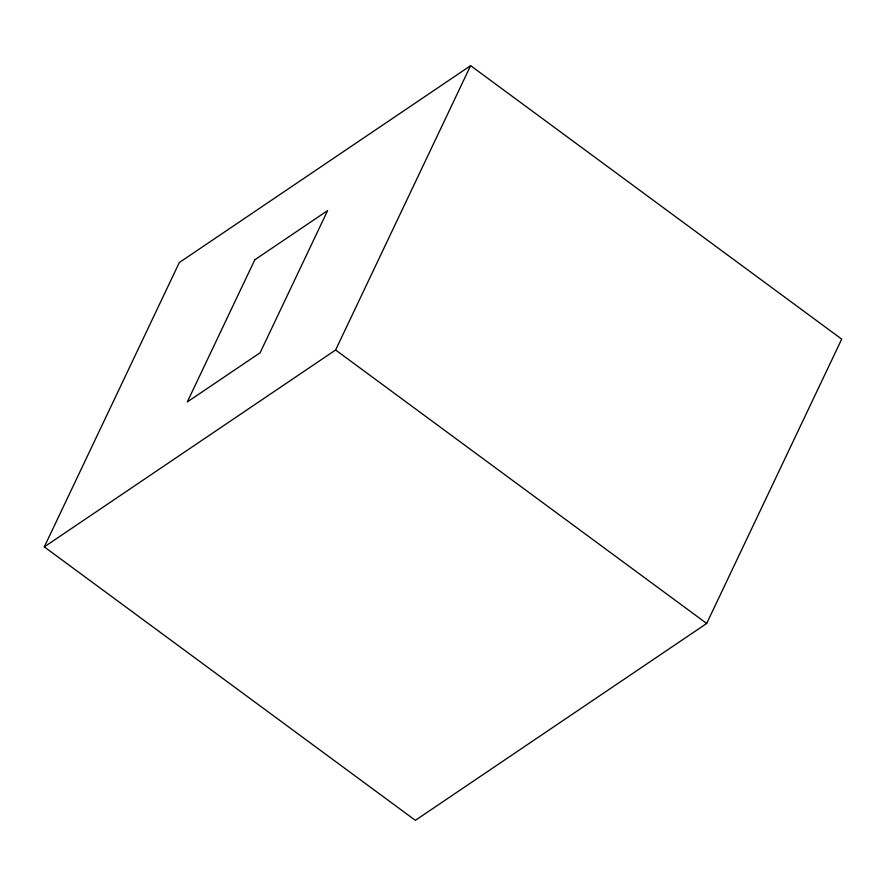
<?xml version="1.0" encoding="UTF-8"?>
<svg xmlns="http://www.w3.org/2000/svg" width="886" height="886" viewBox="0 0 886 886"><rect width="100%" height="100%" fill="white"/><g stroke="black" fill="none" stroke-linecap="round" stroke-linejoin="round"><path stroke-width="1.33" d="M44.3 546.884L179.315 262.544L470.621 65.664L841.7 339.116L706.685 623.456L415.379 820.336L44.3 546.884L335.606 349.992L470.621 65.664M335.606 349.992L706.685 623.456M254.803 259.797L187.289 401.967L260.119 352.75L327.621 210.58L254.803 259.797"/></g></svg>
